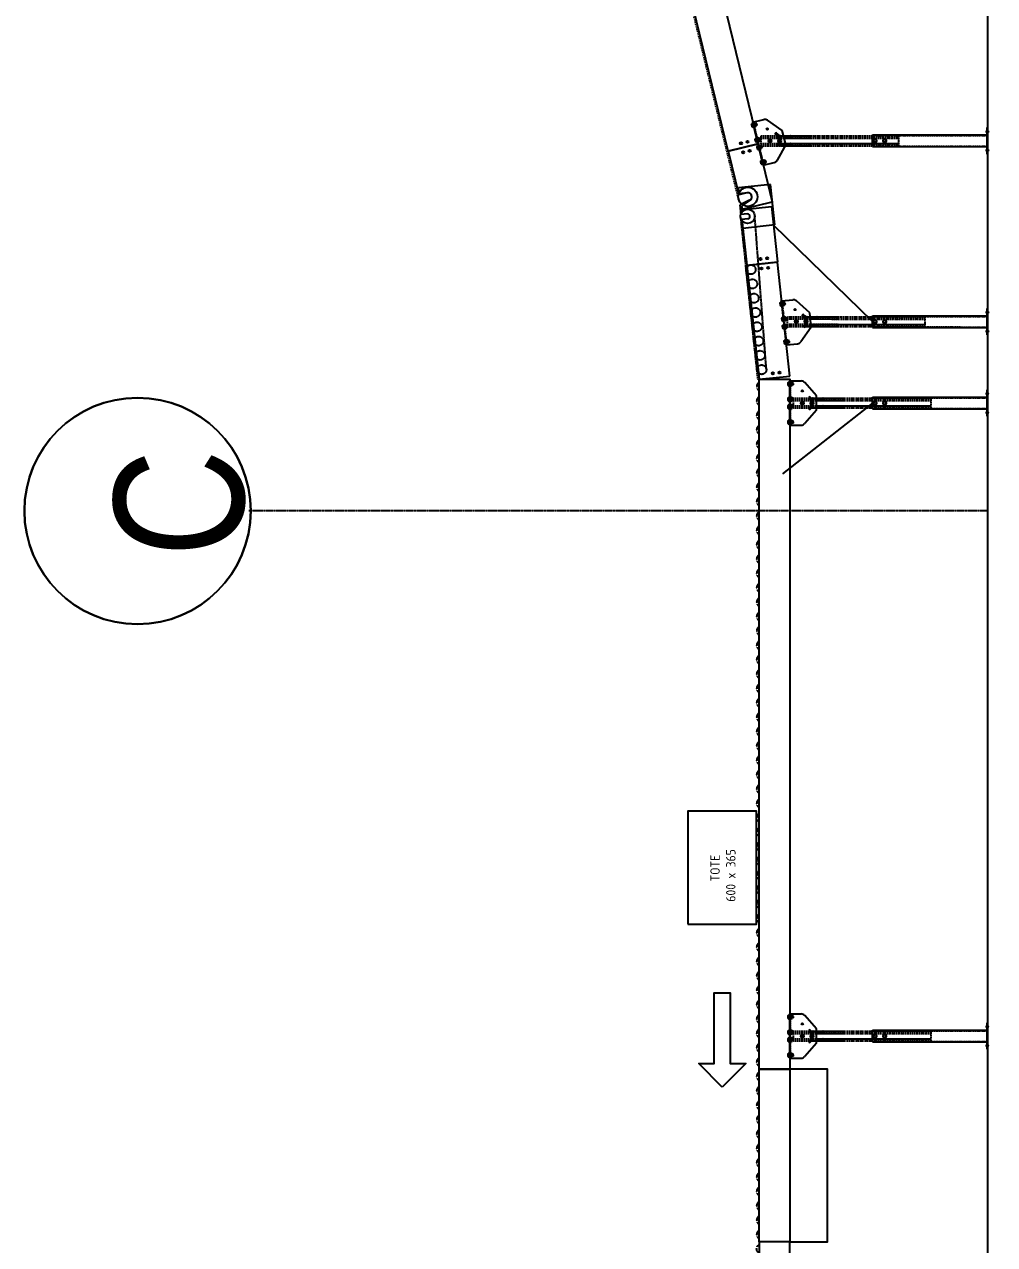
# Model space of a CAD drawing. Header units: millimetres. Extents: x 0 to 461941, y -159644 to 4828.
# Drawn here: x 416823 to 421968, y -51890 to -45421 of the extents above; entities that cross this region are included whole.
import ezdxf

# ---------------------------------------------------------------- set-up
doc = ezdxf.new("R2010")
doc.units = ezdxf.units.MM
for name, pattern in [('Xref Conv Decant Empty Tote$0$_SBA Dash Dot - Loose', [6, 4, -1, 0, -1]), ('Xref Conv Decant Empty Tote$0$AM_ISO02W050', [7.5, 6, -1.5]), ('Xref Conv Decant Empty Tote$0$CENTER', [7, 4, -1, 1, -1]), ('Xref Conv Decant Empty Tote$0$HIDDEN', [9.525, 6.35, -3.175]), ('Xref Conv Decant Empty Tote$0$P02582 Conveyor Elevations$0$HIDDEN', [9.525, 6.35, -3.175])]:
    doc.linetypes.add(name, pattern=pattern)
for name, color, linetype in [('Xref Conv Decant Empty Tote$0$B', 4, 'Continuous'), ('Xref Conv Decant Empty Tote$0$Conv - Empty Tote', 35, 'Continuous'), ('Xref Conv Decant Empty Tote$0$P02582 Conveyor Elevations$0$Conv', 131, 'Continuous'), ('Xref Conv Decant Empty Tote$0$S-GRID', 8, 'Continuous'), ('Xref Conv Decant Empty Tote$0$Tote', 7, 'Continuous')]:
    doc.layers.add(name, color=color, linetype=linetype)
doc.layers.add('Xref Conv Decant Empty Tote$0$Hidden', color=9, linetype='Xref Conv Decant Empty Tote$0$AM_ISO02W050', lineweight=25)
doc.layers.add('Xref Conv Decant Empty Tote$0$S-GRID-IDEN', color=1, linetype='Continuous', lineweight=25)
doc.styles.add('Xref Conv Decant Empty Tote$0$Arial Narrow_1', font='ARIALN.TTF', dxfattribs={"height": 688.297872})
doc.styles.add('Xref Conv Decant Empty Tote$0$STANDARD', font='ISOCP.SHX')

# ---------------------------------------------------------------- blocks, each defined once
blk = doc.blocks.new('*U177')
blk.add_lwpolyline([(0, 0), (914.4, 0), (914.4, -163.5), (0, -163.5)], close=True)
at = {"layer": 'Xref Conv Decant Empty Tote$0$Hidden', "ltscale": 5}
for centre in [(38.1, -12), (114.3, -12), (190.5, -12), (266.7, -12), (342.9, -12), (419.1, -12), (495.3, -12), (571.5, -12), (647.7, -12), (723.9, -12), (800.1, -12), (876.3, -12)]:
    blk.add_arc(centre, 25, 28.6854, 151.3146, dxfattribs=at)
blk = doc.blocks.new('*U178')
blk.add_lwpolyline([(0, 0), (3657.6, 0), (3657.6, -163.5), (0, -163.5)], close=True)
at = {"layer": 'Xref Conv Decant Empty Tote$0$Hidden', "ltscale": 5}
for centre in [(38.1, -12), (114.3, -12), (190.5, -12), (266.7, -12), (342.9, -12), (419.1, -12), (495.3, -12), (571.5, -12), (647.7, -12), (723.9, -12), (800.1, -12), (876.3, -12), (952.5, -12), (1028.7, -12), (1104.9, -12), (1181.1, -12), (1257.3, -12), (1333.5, -12), (1409.7, -12), (1485.9, -12), (1562.1, -12), (1638.3, -12), (1714.5, -12), (1790.7, -12), (1866.9, -12), (1943.1, -12), (2019.3, -12), (2095.5, -12), (2171.7, -12), (2247.9, -12), (2324.1, -12), (2400.3, -12), (2476.5, -12), (2552.7, -12), (2628.9, -12), (2705.1, -12), (2781.3, -12), (2857.5, -12), (2933.7, -12), (3009.9, -12), (3086.1, -12), (3162.3, -12), (3238.5, -12), (3314.7, -12), (3390.9, -12), (3467.1, -12), (3543.3, -12), (3619.5, -12)]:
    blk.add_arc(centre, 25, 28.6854, 151.3146, dxfattribs=at)
blk = doc.blocks.new('*U179')
blk.add_lwpolyline([(0, 0), (1828.8, 0), (1828.8, -163.5), (0, -163.5)], close=True)
at = {"layer": 'Xref Conv Decant Empty Tote$0$Hidden', "ltscale": 5}
for centre in [(38.1, -12), (114.3, -12), (190.5, -12), (266.7, -12), (342.9, -12), (419.1, -12), (495.3, -12), (571.5, -12), (647.7, -12), (723.9, -12), (800.1, -12), (876.3, -12), (952.5, -12), (1028.7, -12), (1104.9, -12), (1181.1, -12), (1257.3, -12), (1333.5, -12), (1409.7, -12), (1485.9, -12), (1562.1, -12), (1638.3, -12), (1714.5, -12), (1790.7, -12)]:
    blk.add_arc(centre, 25, 28.6854, 151.3146, dxfattribs=at)
blk = doc.blocks.new('Xref Conv Decant Empty Tote$0$9405 End Pulley')
blk.add_circle((-62, -52.3), 50.8)
at = {"layer": 'Xref Conv Decant Empty Tote$0$P02582 Conveyor Elevations$0$Conv', "color": 0}
for p, q in [((-225.4, -125.8), (-112.4, -11.5)), ((0, -11.5), (-112.4, -11.5)), ((0, -167.1), (0, -11.5)), ((-225.4, -167.1), (-225.4, -125.8)), ((-225.4, -167.1), (0, -167.1)), ((-187, -140.5), (-202.4, -140.5)), ((-187, -150.5), (-202.4, -150.5)), ((-91.7, -140.5), (-107.1, -140.5)), ((-91.7, -150.5), (-107.1, -150.5))]:
    blk.add_line(p, q, dxfattribs=at)
for centre, radius in [((-97.5, -68.3), 6.5), ((-82.9, -26.9), 5), ((-62, -52.3), 12.7), ((-41.2, -26.9), 5)]:
    blk.add_circle(centre, radius, dxfattribs=at)
for centre, start, end in [((-202.4, -145.5), 90, 270), ((-187, -145.5), 270, 90), ((-107.1, -145.5), 90, 270), ((-91.7, -145.5), 270, 90)]:
    blk.add_arc(centre, 5, start, end, dxfattribs=at)
blk = doc.blocks.new('Xref Conv Decant Empty Tote$0$9405 PF Elevation')
for centre, radius in [((865.6, -32.1), 38.1), ((968.7, -44.6), 50.8)]:
    blk.add_circle(centre, radius)
at = {"layer": 'Xref Conv Decant Empty Tote$0$Hidden', "linetype": 'Xref Conv Decant Empty Tote$0$P02582 Conveyor Elevations$0$HIDDEN'}
blk.add_line((606.4, 7.5), (0, 7.5), dxfattribs=at)
at = {"layer": 'Xref Conv Decant Empty Tote$0$Hidden'}
for p, q in [((865.6, 6), (49.6, 6)), ((48.8, -44), (864.4, -70.2))]:
    blk.add_line(p, q, dxfattribs=at)
for centre in [(49.6, -19), (125.8, -19), (202, -19), (278.2, -19), (354.4, -19), (430.6, -19), (506.8, -19), (583, -19)]:
    blk.add_circle(centre, 25, dxfattribs=at)
at = {"layer": 'Xref Conv Decant Empty Tote$0$P02582 Conveyor Elevations$0$Conv', "color": 0, "linetype": 'Xref Conv Decant Empty Tote$0$P02582 Conveyor Elevations$0$HIDDEN'}
blk.add_line((608, 0), (608, -163.5), dxfattribs=at)
at = {"layer": 'Xref Conv Decant Empty Tote$0$P02582 Conveyor Elevations$0$Conv', "color": 0}
for p, q in [((804.5, -171.3), (804.5, 0.2)), ((804.5, 0.2), (852.9, 0.2)), ((852.9, -32.1), (852.9, 0.2)), ((878.3, 0.2), (930, 0.2)), ((878.3, -32.1), (878.3, 0.2)), ((903.3, 0), (903.3, -163.5)), ((949, -51.8), (930, 0.2)), ((989.7, 0.2), (1020.4, 0.2)), ((989.7, -44.6), (989.7, 0.2)), ((1020.4, -171.3), (1020.4, 0.2)), ((852.9, 0), (608, 0)), ((608, 0), (608, -163.5)), ((852.9, -32.1), (852.9, 0)), ((903.3, 0), (878.3, 0)), ((878.3, -32.1), (878.3, 0)), ((903.3, -163.5), (608, -163.5)), ((804.5, -171.3), (1020.4, -171.3))]:
    blk.add_line(p, q, dxfattribs=at)
blk.add_lwpolyline([(0, -163.5), (606.4, -163.5), (606.4, 0), (0, 0)], close=True, dxfattribs=at)
for centre in [(23.8, -76.2), (23.8, -111.1), (582.6, -76.2), (582.6, -111.1), (633.4, -76.2), (633.4, -111.1)]:
    blk.add_circle(centre, 5.5, dxfattribs=at)
for centre, radius, start in [((865.6, -32.1), 12.7, 180), ((865.6, -32.1), 12.7, 179.99974), ((968.7, -44.6), 21, 200)]:
    blk.add_arc(centre, radius, start, 0, dxfattribs=at)
blk = doc.blocks.new('Xref Conv Decant Empty Tote$0$PF Splice')
at = {"layer": 'Xref Conv Decant Empty Tote$0$P02582 Conveyor Elevations$0$Conv', "color": 0}
for p, q in [((-38.7, 44.2), (-57.3, 44.2)), ((-57.3, 44.2), (-57.3, -119.3)), ((-19.9, -7.4), (-38.7, 44.2)), ((260.2, 44.2), (20.8, 44.2)), ((20.8, -0.3), (20.8, 44.2)), ((260.2, 44.2), (260.2, -119.3)), ((260.2, -119.3), (-57.3, -119.3))]:
    blk.add_line(p, q, dxfattribs=at)
for centre in [(234.8, -32), (234.8, -66.9)]:
    blk.add_circle(centre, 5.5, dxfattribs=at)
blk.add_arc((-0.2, -0.3), 21, 200, 360, dxfattribs=at)
blk = doc.blocks.new('Xref Conv Decant Empty Tote$0$9405 Nose Over')
at = {"color": 0}
for p, q in [((3.3, -3.9), (-60.2, -67.4)), ((28.7, -3.9), (3.3, -3.9)), ((25.5, -12.7), (6.5, -12.7)), ((25.5, -25.7), (6.5, -25.7)), ((28.7, -3.9), (92.2, -67.4)), ((-60.2, -67.4), (-60.2, -156.3)), ((-26, -116), (-37.6, -110.1)), ((-29.3, -80.2), (-36.2, -74.4)), ((-21, -106.2), (-32.6, -100.3)), ((-29.2, -66), (-22.3, -71.8)), ((25.5, -127), (6.5, -127)), ((53, -106.2), (64.6, -100.3)), ((61.2, -66), (54.3, -71.8)), ((58, -116), (69.6, -110.1)), ((61.3, -80.2), (68.2, -74.4)), ((92.2, -156.3), (92.2, -67.4)), ((-60.2, -156.3), (92.2, -156.3)), ((25.5, -140), (6.5, -140))]:
    blk.add_line(p, q, dxfattribs=at)
for centre, radius in [((16, -19.2), 27.8), ((16, -133.5), 25)]:
    blk.add_circle(centre, radius)
for centre, radius, start, end in [((6.5, -19.2), 6.5, 90, 270), ((25.5, -19.2), 6.5, 270, 90), ((-35.1, -105.2), 5.5, 63, 243), ((-32.7, -70.2), 5.5, 50, 230), ((-25.8, -76), 5.5, 230, 50), ((-23.5, -111.1), 5.5, 243, 63), ((6.5, -133.5), 6.5, 90, 270), ((25.5, -133.5), 6.5, 270, 90), ((55.5, -111.1), 5.5, 117, 297), ((57.8, -76), 5.5, 130, 310), ((64.7, -70.2), 5.5, 310, 130), ((67.1, -105.2), 5.5, 297, 117)]:
    blk.add_arc(centre, radius, start, end, dxfattribs=at)
blk = doc.blocks.new('*U182')
at = {"layer": 'Xref Conv Decant Empty Tote$0$Hidden', "linetype": 'Xref Conv Decant Empty Tote$0$P02582 Conveyor Elevations$0$HIDDEN'}
blk.add_line((6731.7, 1387.4), (5822.3, 1291.9), dxfattribs=at)
at = {"layer": 'Xref Conv Decant Empty Tote$0$Hidden', "color": 0, "linetype": 'Xref Conv Decant Empty Tote$0$P02582 Conveyor Elevations$0$HIDDEN'}
blk.add_line((5772.3, 1283.2), (955.7, 110), dxfattribs=at)
at = {"layer": 'Xref Conv Decant Empty Tote$0$P02582 Conveyor Elevations$0$Conv', "color": 0}
for points in [[(6749.6, 1217.4), (5840.2, 1121.8), (5823.1, 1284.4), (6732.5, 1380)], [(5812.7, 1117), (1248.9, 5.4), (1210.2, 164.3), (5774, 1275.9)]]:
    blk.add_lwpolyline(points, close=True, dxfattribs=at)
for centre in [(6716.8, 1301.7), (6716.8, 1301.7), (6720.5, 1267), (6720.5, 1267), (5768.9, 1196.2), (5777.2, 1162.3), (5854.8, 1211.1), (5858.4, 1176.4), (1251.4, 95.9), (1259.6, 61.9)]:
    blk.add_circle(centre, 5.5, dxfattribs=at)
for name, p, rotation in [('Xref Conv Decant Empty Tote$0$9405 End Pulley', (6732.5, 1380), 5.99990538469749), ('Xref Conv Decant Empty Tote$0$9405 Nose Over', (5774, 1275.9), 13.68922292168904), ('Xref Conv Decant Empty Tote$0$PF Splice', (967.9, 59.7), 13.68922292168904), ('Xref Conv Decant Empty Tote$0$9405 PF Elevation', (0, 0), 6.168612037921079)]:
    blk.add_blockref(name, p, dxfattribs=dict(rotation=rotation))
blk = doc.blocks.new('Xref Conv Decant Empty Tote$0$Grid - Grid Head-235101-SECTION WAREHOUSE B')
at = {"layer": 'Xref Conv Decant Empty Tote$0$S-GRID-IDEN'}
blk.add_circle((-140012.5, 62122.7), 600, dxfattribs=at)
for start, end in [(0, 180), (180, 0)]:
    blk.add_arc((-140012.5, 62122.7), 600, start, end, dxfattribs=at)
blk = doc.blocks.new('*U188')
at = {"linetype": 'Continuous'}
for p, q in [((0, 0), (0, -59.2)), ((0, 0), (235, 0)), ((235, 0), (235, -59.2)), ((79.4, -141.4), (8.5, -78.2)), ((155.6, -141.4), (226.5, -78.2)), ((79.4, -141.4), (155.6, -141.4)), ((91.5, -136.4), (91.5, -287)), ((103.5, -136.4), (103.5, -747)), ((131.5, -136.4), (131.5, -287)), ((143.5, -136.4), (143.5, -287)), ((86.5, -438.5), (148.5, -438.5)), ((86.5, -438.5), (86.5, -1043.5)), ((148.5, -438.5), (148.5, -1043.5)), ((187.5, -1043.5), (47.5, -1043.5)), ((47.5, -1043.5), (47.5, -1048.5)), ((187.5, -1048.5), (47.5, -1048.5)), ((187.5, -1043.5), (187.5, -1048.5))]:
    blk.add_line(p, q, dxfattribs=at)
for p, q in [((6.9, 7.5), (6.9, 2)), ((6.9, 2), (25.4, 2)), ((9.2, 9), (11.5, 9)), ((11.5, 9), (11.5, 2)), ((11.5, 9), (20.8, 9)), ((20.8, 9), (20.8, 2)), ((20.8, 9), (23.1, 9)), ((25.4, 7.5), (25.4, 2)), ((88, 7.5), (88, 2)), ((88, 2), (106.5, 2)), ((90.3, 9), (92.6, 9)), ((92.6, 9), (92.6, 2)), ((92.6, 9), (101.8, 9)), ((101.8, 9), (101.8, 2)), ((101.8, 9), (104.2, 9)), ((106.5, 7.5), (106.5, 2)), ((128.5, 7.5), (128.5, 2)), ((128.5, 2), (147, 2)), ((130.8, 9), (133.2, 9)), ((133.2, 9), (133.2, 2)), ((133.2, 9), (142.4, 9)), ((142.4, 9), (142.4, 2)), ((142.4, 9), (144.7, 9)), ((147, 7.5), (147, 2)), ((209.6, 7.5), (209.6, 2)), ((209.6, 2), (228.1, 2)), ((211.9, 9), (214.2, 9)), ((214.2, 9), (214.2, 2)), ((214.2, 9), (223.5, 9)), ((223.5, 9), (223.5, 2)), ((223.5, 9), (225.8, 9)), ((228.1, 7.5), (228.1, 2)), ((117.5, -109.3), (111.1, -113)), ((111.1, -113), (111.1, -120.4)), ((111.1, -120.4), (117.5, -124.1)), ((123.9, -113), (117.5, -109.3)), ((117.5, -124.1), (123.9, -120.4)), ((123.9, -120.4), (123.9, -113))]:
    blk.add_line(p, q)
at = {"linetype": 'Xref Conv Decant Empty Tote$0$CENTER'}
for p, q in [((67.5, -1036.7), (67.5, -1058.3)), ((167.5, -1036.7), (167.5, -1058.3))]:
    blk.add_line(p, q, dxfattribs=at)
for points in [[(111.1, -69.4), (117.5, -73.1), (123.9, -69.4), (123.9, -62), (117.5, -58.3), (111.1, -62)], [(109.5, -456.1), (117.5, -460.7), (125.5, -456.1), (125.5, -446.9), (117.5, -442.3), (109.5, -446.9)], [(109.5, -507.1), (117.5, -511.7), (125.5, -507.1), (125.5, -497.9), (117.5, -493.3), (109.5, -497.9)]]:
    blk.add_lwpolyline(points, close=True)
for centre, radius in [((117.5, -65.7), 8.4), ((117.5, -65.7), 6.4), ((117.5, -116.7), 8.4), ((117.5, -116.7), 6.4), ((117.5, -451.5), 8), ((117.5, -502.5), 8)]:
    blk.add_circle(centre, radius)
at = {"linetype": 'Continuous'}
blk.add_circle((181.8, -65.7), 3.6, dxfattribs=at)
for centre, radius, start, end in [((9.2, 6.5), 2.53, 23.99102, 156.00898), ((16.1, 1.1), 7.86, 54.0166, 125.9834), ((23.1, 6.5), 2.53, 23.99102, 156.00898), ((90.3, 6.5), 2.53, 23.99102, 156.00898), ((97.2, 1.1), 7.86, 54.0166, 125.9834), ((104.2, 6.5), 2.53, 23.99102, 156.00898), ((130.8, 6.5), 2.53, 23.99102, 156.00898), ((137.8, 1.1), 7.86, 54.0166, 125.9834), ((144.7, 6.5), 2.53, 23.99102, 156.00898), ((211.9, 6.5), 2.53, 23.99102, 156.00898), ((218.8, 1.1), 7.86, 54.0166, 125.9834), ((225.8, 6.5), 2.53, 23.99102, 156.00898)]:
    blk.add_arc(centre, radius, start, end)
for centre, radius, start, end in [((25.4, -59.2), 25.4, 180, 228.26911), ((209.6, -59.2), 25.4, 311.73089, 0), ((88.7, -104.7), 4.4, 45, 225), ((116.3, -77.6), 43.1, 224.54732, 271.61444), ((117.5, -75.9), 36.4, 225, 270), ((117.5, -75.9), 36.4, 270, 315), ((118.7, -77.6), 43.1, 268.38556, 315.45268), ((146.3, -104.7), 4.4, 315, 135)]:
    blk.add_arc(centre, radius, start, end, dxfattribs=at)
at = {"layer": 'Xref Conv Decant Empty Tote$0$Hidden', "linetype": 'Xref Conv Decant Empty Tote$0$HIDDEN'}
for p, q in [((11.1, -17), (11.1, 2)), ((12.1, -18), (12.1, 2)), ((20.1, -18), (20.1, 2)), ((21.1, -17), (21.1, 2)), ((92.2, -17), (92.2, 2)), ((93.2, -18), (93.2, 2)), ((101.2, -18), (101.2, 2)), ((102.2, -17), (102.2, 2)), ((132.8, -17), (132.8, 2)), ((133.8, -18), (133.8, 2)), ((141.8, -18), (141.8, 2)), ((142.8, -17), (142.8, 2)), ((213.8, -17), (213.8, 2)), ((214.8, -18), (214.8, 2)), ((222.8, -18), (222.8, 2)), ((223.8, -17), (223.8, 2)), ((0, -3), (235, -3)), ((12.1, -18), (11.1, -17)), ((11.1, -17), (21.1, -17)), ((12.1, -18), (20.1, -18)), ((20.1, -18), (21.1, -17)), ((91.5, -18), (91.5, -158.8)), ((91.5, -18), (143.5, -18)), ((92.2, -17), (102.2, -17)), ((93.2, -18), (92.2, -17)), ((93.2, -18), (101.2, -18)), ((93.5, -18), (93.5, -747)), ((101.2, -18), (102.2, -17)), ((101.5, -18), (101.5, -747)), ((103.5, -18), (103.5, -158.8)), ((131.5, -18), (131.5, -158.8)), ((132.8, -17), (142.8, -17)), ((133.8, -18), (132.8, -17)), ((133.5, -18), (133.5, -747)), ((133.8, -18), (141.8, -18)), ((141.5, -18), (141.5, -747)), ((141.8, -18), (142.8, -17)), ((143.5, -18), (143.5, -158.8)), ((213.8, -17), (223.8, -17)), ((214.8, -18), (213.8, -17)), ((214.8, -18), (222.8, -18)), ((222.8, -18), (223.8, -17)), ((91.5, -128), (91.5, -173)), ((93.5, -128), (93.5, -173)), ((96.5, -118), (138.5, -118)), ((96.5, -120), (138.5, -120)), ((141.5, -128), (141.5, -173)), ((143.5, -128), (143.5, -173)), ((91.5, -142), (91.5, -747)), ((96.5, -176), (98.5, -176)), ((98.5, -178), (96.5, -178)), ((101.5, -170), (101.5, -173)), ((101.5, -170), (103.5, -170)), ((103.5, -142), (103.5, -287)), ((103.5, -170), (103.5, -173)), ((131.5, -142), (131.5, -747)), ((131.5, -170), (131.5, -173)), ((131.5, -170), (133.5, -170)), ((133.5, -170), (131.5, -170)), ((133.5, -170), (133.5, -173)), ((133.5, -170), (133.5, -173)), ((138.5, -176), (136.5, -176)), ((136.5, -178), (138.5, -178)), ((143.5, -142), (143.5, -747)), ((89.5, -438.5), (89.5, -1043.5)), ((145.5, -438.5), (145.5, -1043.5)), ((143.5, -747), (91.5, -747))]:
    blk.add_line(p, q, dxfattribs=at)
at = {"layer": 'Xref Conv Decant Empty Tote$0$Hidden', "linetype": 'Xref Conv Decant Empty Tote$0$CENTER'}
for p, q in [((16.1, 10.6), (16.1, -9.3)), ((97.2, -8.6), (97.2, 11.3)), ((97.2, 10.6), (97.2, -9.3)), ((137.8, -8.6), (137.8, 11.3)), ((218.8, -8.6), (218.8, 11.3))]:
    blk.add_line(p, q, dxfattribs=at)
at = {"layer": 'Xref Conv Decant Empty Tote$0$Hidden'}
for p, q in [((16.1, 8.6), (16.1, -11.3)), ((97.2, 8.6), (97.2, -11.3)), ((137.8, 8.6), (137.8, -11.3)), ((218.8, 8.6), (218.8, -11.3))]:
    blk.add_line(p, q, dxfattribs=at)
for points in [[(6.9, -5), (4.9, -3)], [(27.4, -3), (4.9, -3)], [(25.4, -5), (6.9, -5)], [(6.9, -10.5), (6.9, -5)], [(23.1, -12), (20.8, -12), (11.5, -12), (9.2, -12)], [(11.5, -12), (11.5, -5)], [(20.8, -12), (20.8, -5)], [(27.4, -3), (25.4, -5)], [(25.4, -10.5), (25.4, -5)], [(88, -5), (86, -3)], [(108.5, -3), (86, -3)], [(106.5, -5), (88, -5)], [(88, -10.5), (88, -5)], [(104.2, -12), (101.8, -12), (92.6, -12), (90.3, -12)], [(92.6, -12), (92.6, -5)], [(101.8, -12), (101.8, -5)], [(108.5, -3), (106.5, -5)], [(106.5, -10.5), (106.5, -5)], [(128.5, -5), (126.5, -3)], [(149, -3), (126.5, -3)], [(147, -5), (128.5, -5)], [(128.5, -10.5), (128.5, -5)], [(144.7, -12), (142.4, -12), (133.2, -12), (130.8, -12)], [(133.2, -12), (133.2, -5)], [(142.4, -12), (142.4, -5)], [(149, -3), (147, -5)], [(147, -10.5), (147, -5)], [(209.6, -5), (207.6, -3)], [(230.1, -3), (207.6, -3)], [(228.1, -5), (209.6, -5)], [(209.6, -10.5), (209.6, -5)], [(225.8, -12), (223.5, -12), (214.2, -12), (211.9, -12)], [(214.2, -12), (214.2, -5)], [(223.5, -12), (223.5, -5)], [(230.1, -3), (228.1, -5)], [(228.1, -10.5), (228.1, -5)]]:
    blk.add_lwpolyline(points, dxfattribs=at)
for centre, radius, start, end in [((9.2, -9.5), 2.53, 203.99102, 336.00898), ((16.1, -4.1), 7.86, 234.0166, 305.9834), ((23.1, -9.5), 2.53, 203.99102, 336.00898), ((90.3, -9.5), 2.53, 203.99102, 336.00898), ((97.2, -4.1), 7.86, 234.0166, 305.9834), ((104.2, -9.5), 2.53, 203.99102, 336.00898), ((130.8, -9.5), 2.53, 203.99102, 336.00898), ((137.8, -4.1), 7.86, 234.0166, 305.9834), ((144.7, -9.5), 2.53, 203.99102, 336.00898), ((211.9, -9.5), 2.53, 203.99102, 336.00898), ((218.8, -4.1), 7.86, 234.0166, 305.9834), ((225.8, -9.5), 2.53, 203.99102, 336.00898)]:
    blk.add_arc(centre, radius, start, end, dxfattribs=at)
at = {"layer": 'Xref Conv Decant Empty Tote$0$Hidden', "linetype": 'Xref Conv Decant Empty Tote$0$HIDDEN'}
for centre, radius, start, end in [((96.5, -123), 5, 90, 180), ((96.5, -123), 3, 90, 180), ((138.5, -123), 5, 0, 90), ((138.5, -123), 3, 0, 90), ((96.5, -173), 5, 180, 270), ((96.5, -173), 5, 180, 270), ((96.5, -173), 3, 180, 270), ((98.5, -173), 3, 270, 0), ((98.5, -173), 5, 270, 0), ((136.5, -173), 5, 180, 270), ((136.5, -173), 3, 180, 270), ((138.5, -173), 5, 270, 0), ((138.5, -173), 3, 270, 0)]:
    blk.add_arc(centre, radius, start, end, dxfattribs=at)
blk = doc.blocks.new('*U145')
at = {"color": 0, "linetype": 'Continuous'}
blk.add_lwpolyline([(0, 0), (125, 125), (125, 42.5), (500, 42.5), (500, -42.5), (125, -42.5), (125, -125)], close=True, dxfattribs=at)
blk = doc.blocks.new('*U205')
at = {"linetype": 'Continuous'}
for p, q in [((0, 0), (0, -59.2)), ((0, 0), (235, 0)), ((235, 0), (235, -59.2)), ((79.4, -141.4), (8.5, -78.2)), ((75.5, -128.2), (39.8, -274.6)), ((155.6, -141.4), (226.5, -78.2)), ((87.2, -131.1), (-57.5, -724.3)), ((114.4, -137.7), (78.7, -284)), ((79.4, -141.4), (155.6, -141.4)), ((126, -140.5), (90.3, -286.9)), ((-41.4, -586.5), (-184.7, -1174.3)), ((18.9, -601.2), (-124.4, -1189)), ((-41.4, -586.5), (18.9, -601.2)), ((-222.5, -1165.1), (-223.7, -1169.9)), ((-87.7, -1203.1), (-223.7, -1169.9)), ((-86.5, -1198.2), (-222.5, -1165.1)), ((-86.5, -1198.2), (-87.7, -1203.1))]:
    blk.add_line(p, q, dxfattribs=at)
for p, q in [((6.9, 7.5), (6.9, 2)), ((6.9, 2), (25.4, 2)), ((9.2, 9), (11.5, 9)), ((11.5, 9), (11.5, 2)), ((11.5, 9), (20.8, 9)), ((20.8, 9), (20.8, 2)), ((20.8, 9), (23.1, 9)), ((25.4, 7.5), (25.4, 2)), ((88, 7.5), (88, 2)), ((88, 2), (106.5, 2)), ((90.3, 9), (92.6, 9)), ((92.6, 9), (92.6, 2)), ((92.6, 9), (101.8, 9)), ((101.8, 9), (101.8, 2)), ((101.8, 9), (104.2, 9)), ((106.5, 7.5), (106.5, 2)), ((128.5, 7.5), (128.5, 2)), ((128.5, 2), (147, 2)), ((130.8, 9), (133.2, 9)), ((133.2, 9), (133.2, 2)), ((133.2, 9), (142.4, 9)), ((142.4, 9), (142.4, 2)), ((142.4, 9), (144.7, 9)), ((147, 7.5), (147, 2)), ((209.6, 7.5), (209.6, 2)), ((209.6, 2), (228.1, 2)), ((211.9, 9), (214.2, 9)), ((214.2, 9), (214.2, 2)), ((214.2, 9), (223.5, 9)), ((223.5, 9), (223.5, 2)), ((223.5, 9), (225.8, 9)), ((228.1, 7.5), (228.1, 2)), ((100.1, -110.1), (98.3, -117.3)), ((98.3, -117.3), (103.7, -122.4)), ((107.2, -108.1), (100.1, -110.1)), ((103.7, -122.4), (110.8, -120.4)), ((112.5, -113.2), (107.2, -108.1)), ((110.8, -120.4), (112.5, -113.2))]:
    blk.add_line(p, q)
at = {"linetype": 'Xref Conv Decant Empty Tote$0$CENTER'}
for p, q in [((-201.5, -1163.1), (-206.6, -1184.1)), ((-104.3, -1186.8), (-109.5, -1207.8))]:
    blk.add_line(p, q, dxfattribs=at)
for points in [[(111.1, -69.4), (117.5, -73.1), (123.9, -69.4), (123.9, -62), (117.5, -58.3), (111.1, -62)], [(-23.2, -609.1), (-16.5, -615.4), (-7.6, -612.9), (-5.5, -603.9), (-12.1, -597.5), (-21, -600.1)], [(-35.3, -658.6), (-28.6, -665), (-19.7, -662.4), (-17.5, -653.4), (-24.2, -647), (-33.1, -649.6)]]:
    blk.add_lwpolyline(points, close=True)
for centre, radius in [((117.5, -65.7), 8.4), ((117.5, -65.7), 6.4), ((105.4, -115.2), 8.4), ((105.4, -115.2), 6.4), ((-14.3, -606.5), 8), ((-26.4, -656), 8)]:
    blk.add_circle(centre, radius)
at = {"linetype": 'Continuous'}
blk.add_circle((181.8, -65.7), 3.6, dxfattribs=at)
for centre, radius, start, end in [((9.2, 6.5), 2.53, 23.99102, 156.00898), ((16.1, 1.1), 7.86, 54.0166, 125.9834), ((23.1, 6.5), 2.53, 23.99102, 156.00898), ((90.3, 6.5), 2.53, 23.99102, 156.00898), ((97.2, 1.1), 7.86, 54.0166, 125.9834), ((104.2, 6.5), 2.53, 23.99102, 156.00898), ((130.8, 6.5), 2.53, 23.99102, 156.00898), ((137.8, 1.1), 7.86, 54.0166, 125.9834), ((144.7, 6.5), 2.53, 23.99102, 156.00898), ((211.9, 6.5), 2.53, 23.99102, 156.00898), ((218.8, 1.1), 7.86, 54.0166, 125.9834), ((225.8, 6.5), 2.53, 23.99102, 156.00898)]:
    blk.add_arc(centre, radius, start, end)
for centre, radius, start, end in [((25.4, -59.2), 25.4, 180, 228.26911), ((209.6, -59.2), 25.4, 311.73089, 0), ((88.7, -104.7), 4.4, 45, 225), ((116.3, -77.6), 43.1, 224.54732, 271.61444), ((117.5, -75.9), 36.4, 225, 270), ((117.5, -75.9), 36.4, 270, 315), ((118.7, -77.6), 43.1, 268.38556, 315.45268), ((146.3, -104.7), 4.4, 315, 135)]:
    blk.add_arc(centre, radius, start, end, dxfattribs=at)
at = {"layer": 'Xref Conv Decant Empty Tote$0$Hidden', "linetype": 'Xref Conv Decant Empty Tote$0$HIDDEN'}
for p, q in [((11.1, -17), (11.1, 2)), ((12.1, -18), (12.1, 2)), ((20.1, -18), (20.1, 2)), ((21.1, -17), (21.1, 2)), ((92.2, -17), (92.2, 2)), ((93.2, -18), (93.2, 2)), ((101.2, -18), (101.2, 2)), ((102.2, -17), (102.2, 2)), ((132.8, -17), (132.8, 2)), ((133.8, -18), (133.8, 2)), ((141.8, -18), (141.8, 2)), ((142.8, -17), (142.8, 2)), ((213.8, -17), (213.8, 2)), ((214.8, -18), (214.8, 2)), ((222.8, -18), (222.8, 2)), ((223.8, -17), (223.8, 2)), ((105.5, -13.7), (-67.2, -721.9)), ((113.3, -15.6), (-59.4, -723.8)), ((144.3, -23.2), (-28.3, -731.4)), ((152.1, -25), (-20.5, -733.3)), ((0, -3), (235, -3)), ((12.1, -18), (11.1, -17)), ((11.1, -17), (21.1, -17)), ((12.1, -18), (20.1, -18)), ((20.1, -18), (21.1, -17)), ((103.5, -13.2), (70.2, -150)), ((115.2, -16), (81.9, -152.8)), ((92.2, -17), (102.2, -17)), ((93.2, -18), (92.2, -17)), ((93.2, -18), (101.2, -18)), ((101.2, -18), (102.2, -17)), ((103.5, -13.2), (154.1, -25.5)), ((142.4, -22.7), (109.1, -159.4)), ((154.1, -25.5), (120.7, -162.3)), ((132.8, -17), (142.8, -17)), ((133.8, -18), (132.8, -17)), ((133.8, -18), (141.8, -18)), ((141.8, -18), (142.8, -17)), ((213.8, -17), (223.8, -17)), ((214.8, -18), (213.8, -17)), ((214.8, -18), (222.8, -18)), ((222.8, -18), (223.8, -17)), ((77.5, -120.1), (66.8, -163.8)), ((79.4, -120.5), (68.8, -164.3)), ((84.2, -113.5), (125, -123.4)), ((84.7, -111.5), (125.5, -121.5)), ((74.2, -133.7), (-69.1, -721.5)), ((113, -143.2), (-30.3, -730.9)), ((124.7, -146), (-18.6, -733.8)), ((85.8, -136.5), (51.5, -277.4)), ((72.4, -170.3), (70.5, -169.8)), ((71, -167.9), (72.9, -168.4)), ((77.3, -163.2), (76.5, -166.2)), ((77.3, -163.2), (79.2, -163.7)), ((79.2, -163.7), (78.5, -166.6)), ((106.4, -170.4), (105.7, -173.3)), ((106.4, -170.4), (108.3, -170.8)), ((108.3, -170.8), (106.4, -170.4)), ((108.3, -170.8), (107.6, -173.7)), ((108.3, -170.8), (107.6, -173.7)), ((109.4, -179.3), (111.3, -179.8)), ((111.8, -177.8), (109.8, -177.4)), ((126.1, -131.9), (115.4, -175.6)), ((128, -132.4), (117.3, -176.1)), ((-38.5, -587.2), (-181.7, -1175)), ((16, -600.5), (-127.3, -1188.3)), ((-18.6, -733.8), (-69.1, -721.5))]:
    blk.add_line(p, q, dxfattribs=at)
at = {"layer": 'Xref Conv Decant Empty Tote$0$Hidden', "linetype": 'Xref Conv Decant Empty Tote$0$CENTER'}
for p, q in [((16.1, 10.6), (16.1, -9.3)), ((97.2, -8.6), (97.2, 11.3)), ((97.2, 10.6), (97.2, -9.3)), ((137.8, -8.6), (137.8, 11.3)), ((218.8, -8.6), (218.8, 11.3))]:
    blk.add_line(p, q, dxfattribs=at)
at = {"layer": 'Xref Conv Decant Empty Tote$0$Hidden'}
for p, q in [((16.1, 8.6), (16.1, -11.3)), ((97.2, 8.6), (97.2, -11.3)), ((137.8, 8.6), (137.8, -11.3)), ((218.8, 8.6), (218.8, -11.3))]:
    blk.add_line(p, q, dxfattribs=at)
for points in [[(6.9, -5), (4.9, -3)], [(27.4, -3), (4.9, -3)], [(25.4, -5), (6.9, -5)], [(6.9, -10.5), (6.9, -5)], [(23.1, -12), (20.8, -12), (11.5, -12), (9.2, -12)], [(11.5, -12), (11.5, -5)], [(20.8, -12), (20.8, -5)], [(27.4, -3), (25.4, -5)], [(25.4, -10.5), (25.4, -5)], [(88, -5), (86, -3)], [(108.5, -3), (86, -3)], [(106.5, -5), (88, -5)], [(88, -10.5), (88, -5)], [(104.2, -12), (101.8, -12), (92.6, -12), (90.3, -12)], [(92.6, -12), (92.6, -5)], [(101.8, -12), (101.8, -5)], [(108.5, -3), (106.5, -5)], [(106.5, -10.5), (106.5, -5)], [(128.5, -5), (126.5, -3)], [(149, -3), (126.5, -3)], [(147, -5), (128.5, -5)], [(128.5, -10.5), (128.5, -5)], [(144.7, -12), (142.4, -12), (133.2, -12), (130.8, -12)], [(133.2, -12), (133.2, -5)], [(142.4, -12), (142.4, -5)], [(149, -3), (147, -5)], [(147, -10.5), (147, -5)], [(209.6, -5), (207.6, -3)], [(230.1, -3), (207.6, -3)], [(228.1, -5), (209.6, -5)], [(209.6, -10.5), (209.6, -5)], [(225.8, -12), (223.5, -12), (214.2, -12), (211.9, -12)], [(214.2, -12), (214.2, -5)], [(223.5, -12), (223.5, -5)], [(230.1, -3), (228.1, -5)], [(228.1, -10.5), (228.1, -5)]]:
    blk.add_lwpolyline(points, dxfattribs=at)
for centre, radius, start, end in [((9.2, -9.5), 2.53, 203.99102, 336.00898), ((16.1, -4.1), 7.86, 234.0166, 305.9834), ((23.1, -9.5), 2.53, 203.99102, 336.00898), ((90.3, -9.5), 2.53, 203.99102, 336.00898), ((97.2, -4.1), 7.86, 234.0166, 305.9834), ((104.2, -9.5), 2.53, 203.99102, 336.00898), ((130.8, -9.5), 2.53, 203.99102, 336.00898), ((137.8, -4.1), 7.86, 234.0166, 305.9834), ((144.7, -9.5), 2.53, 203.99102, 336.00898), ((211.9, -9.5), 2.53, 203.99102, 336.00898), ((218.8, -4.1), 7.86, 234.0166, 305.9834), ((225.8, -9.5), 2.53, 203.99102, 336.00898)]:
    blk.add_arc(centre, radius, start, end, dxfattribs=at)
at = {"layer": 'Xref Conv Decant Empty Tote$0$Hidden', "linetype": 'Xref Conv Decant Empty Tote$0$HIDDEN'}
for centre, radius, start, end in [((83.5, -116.4), 5, 76.3, 166.3), ((83.5, -116.4), 3, 76.3, 166.3), ((124.3, -126.3), 3, 346.3, 76.3), ((124.3, -126.3), 5, 346.3, 76.3), ((71.7, -165), 5, 166.3, 256.3), ((71.7, -165), 5, 166.3, 256.3), ((71.7, -165), 3, 166.3, 256.3), ((73.6, -165.5), 5, 256.3, 346.3), ((73.6, -165.5), 3, 256.3, 346.3), ((110.5, -174.5), 5, 166.3, 256.3), ((110.5, -174.5), 3, 166.3, 256.3), ((112.5, -174.9), 5, 256.3, 346.3), ((112.5, -174.9), 3, 256.3, 346.3)]:
    blk.add_arc(centre, radius, start, end, dxfattribs=at)
blk = doc.blocks.new('*U206')
at = {"linetype": 'Continuous'}
for p, q in [((0, 0), (0, -59.2)), ((0, 0), (235, 0)), ((235, 0), (235, -59.2)), ((79.4, -141.4), (8.5, -78.2)), ((155.6, -141.4), (226.5, -78.2)), ((95.9, -134.5), (30, -741.5)), ((84, -133.2), (67.8, -282.9)), ((79.4, -141.4), (155.6, -141.4)), ((123.8, -137.5), (107.5, -287.2)), ((135.7, -138.8), (119.4, -288.5)), ((43, -464.5), (-22.3, -1066)), ((104.6, -471.2), (39.3, -1072.7)), ((43, -464.5), (104.6, -471.2)), ((-61.1, -1061.8), (-61.7, -1066.8)), ((77.5, -1081.9), (-61.7, -1066.8)), ((78.1, -1076.9), (-61.1, -1061.8)), ((78.1, -1076.9), (77.5, -1081.9))]:
    blk.add_line(p, q, dxfattribs=at)
for p, q in [((6.9, 7.5), (6.9, 2)), ((6.9, 2), (25.4, 2)), ((9.2, 9), (11.5, 9)), ((11.5, 9), (11.5, 2)), ((11.5, 9), (20.8, 9)), ((20.8, 9), (20.8, 2)), ((20.8, 9), (23.1, 9)), ((25.4, 7.5), (25.4, 2)), ((88, 7.5), (88, 2)), ((88, 2), (106.5, 2)), ((90.3, 9), (92.6, 9)), ((92.6, 9), (92.6, 2)), ((92.6, 9), (101.8, 9)), ((101.8, 9), (101.8, 2)), ((101.8, 9), (104.2, 9)), ((106.5, 7.5), (106.5, 2)), ((128.5, 7.5), (128.5, 2)), ((128.5, 2), (147, 2)), ((130.8, 9), (133.2, 9)), ((133.2, 9), (133.2, 2)), ((133.2, 9), (142.4, 9)), ((142.4, 9), (142.4, 2)), ((142.4, 9), (144.7, 9)), ((147, 7.5), (147, 2)), ((209.6, 7.5), (209.6, 2)), ((209.6, 2), (228.1, 2)), ((211.9, 9), (214.2, 9)), ((214.2, 9), (214.2, 2)), ((214.2, 9), (223.5, 9)), ((223.5, 9), (223.5, 2)), ((223.5, 9), (225.8, 9)), ((228.1, 7.5), (228.1, 2)), ((106, -112), (105.2, -119.4)), ((105.2, -119.4), (111.2, -123.7)), ((112.8, -109.1), (106, -112)), ((111.2, -123.7), (118, -120.8)), ((118.8, -113.4), (112.8, -109.1)), ((118, -120.8), (118.8, -113.4))]:
    blk.add_line(p, q)
at = {"linetype": 'Xref Conv Decant Empty Tote$0$CENTER'}
for p, q in [((-40.5, -1057.1), (-42.8, -1078.6)), ((58.9, -1067.9), (56.6, -1089.4))]:
    blk.add_line(p, q, dxfattribs=at)
for points in [[(111.1, -69.4), (117.5, -73.1), (123.9, -69.4), (123.9, -62), (117.5, -58.3), (111.1, -62)], [(64, -484.5), (71.4, -490), (79.9, -486.3), (80.9, -477.1), (73.4, -471.6), (65, -475.3)], [(58.4, -535.2), (65.9, -540.7), (74.4, -537), (75.3, -527.8), (67.9, -522.3), (59.4, -526)]]:
    blk.add_lwpolyline(points, close=True)
for centre, radius in [((117.5, -65.7), 8.4), ((117.5, -65.7), 6.4), ((112, -116.4), 8.4), ((112, -116.4), 6.4), ((72.4, -480.8), 8), ((66.9, -531.5), 8)]:
    blk.add_circle(centre, radius)
at = {"linetype": 'Continuous'}
blk.add_circle((181.8, -65.7), 3.6, dxfattribs=at)
for centre, radius, start, end in [((9.2, 6.5), 2.53, 23.99102, 156.00898), ((16.1, 1.1), 7.86, 54.0166, 125.9834), ((23.1, 6.5), 2.53, 23.99102, 156.00898), ((90.3, 6.5), 2.53, 23.99102, 156.00898), ((97.2, 1.1), 7.86, 54.0166, 125.9834), ((104.2, 6.5), 2.53, 23.99102, 156.00898), ((130.8, 6.5), 2.53, 23.99102, 156.00898), ((137.8, 1.1), 7.86, 54.0166, 125.9834), ((144.7, 6.5), 2.53, 23.99102, 156.00898), ((211.9, 6.5), 2.53, 23.99102, 156.00898), ((218.8, 1.1), 7.86, 54.0166, 125.9834), ((225.8, 6.5), 2.53, 23.99102, 156.00898)]:
    blk.add_arc(centre, radius, start, end)
for centre, radius, start, end in [((25.4, -59.2), 25.4, 180, 228.26911), ((209.6, -59.2), 25.4, 311.73089, 0), ((88.7, -104.7), 4.4, 45, 225), ((116.3, -77.6), 43.1, 224.54732, 271.61444), ((117.5, -75.9), 36.4, 225, 270), ((117.5, -75.9), 36.4, 270, 315), ((118.7, -77.6), 43.1, 268.38556, 315.45268), ((146.3, -104.7), 4.4, 315, 135)]:
    blk.add_arc(centre, radius, start, end, dxfattribs=at)
at = {"layer": 'Xref Conv Decant Empty Tote$0$Hidden', "linetype": 'Xref Conv Decant Empty Tote$0$HIDDEN'}
for p, q in [((11.1, -17), (11.1, 2)), ((12.1, -18), (12.1, 2)), ((20.1, -18), (20.1, 2)), ((21.1, -17), (21.1, 2)), ((92.2, -17), (92.2, 2)), ((93.2, -18), (93.2, 2)), ((101.2, -18), (101.2, 2)), ((102.2, -17), (102.2, 2)), ((132.8, -17), (132.8, 2)), ((133.8, -18), (133.8, 2)), ((141.8, -18), (141.8, 2)), ((142.8, -17), (142.8, 2)), ((213.8, -17), (213.8, 2)), ((214.8, -18), (214.8, 2)), ((222.8, -18), (222.8, 2)), ((223.8, -17), (223.8, 2)), ((0, -3), (235, -3)), ((12.1, -18), (11.1, -17)), ((11.1, -17), (21.1, -17)), ((12.1, -18), (20.1, -18)), ((98.8, -15.7), (20.1, -740.4)), ((20.1, -18), (21.1, -17)), ((106.7, -16.6), (28, -741.3)), ((138.6, -20), (59.8, -744.7)), ((146.5, -20.9), (67.8, -745.6)), ((96.8, -15.5), (81.6, -155.4)), ((92.2, -17), (102.2, -17)), ((93.2, -18), (92.2, -17)), ((93.2, -18), (101.2, -18)), ((108.7, -16.8), (93.5, -156.7)), ((96.8, -15.5), (148.5, -21.1)), ((101.2, -18), (102.2, -17)), ((136.6, -19.8), (121.4, -159.7)), ((132.8, -17), (142.8, -17)), ((133.8, -18), (132.8, -17)), ((148.5, -21.1), (133.3, -161)), ((133.8, -18), (141.8, -18)), ((141.8, -18), (142.8, -17)), ((213.8, -17), (223.8, -17)), ((214.8, -18), (213.8, -17)), ((214.8, -18), (222.8, -18)), ((222.8, -18), (223.8, -17)), ((84.9, -124.8), (80.1, -169.6)), ((86.9, -125), (82.1, -169.8)), ((90.8, -117.4), (132.5, -122)), ((91, -115.4), (132.7, -120)), ((83.4, -138.8), (18.1, -740.2)), ((123.2, -143.1), (57.8, -744.5)), ((135.1, -144.4), (69.8, -745.8)), ((95.3, -140.1), (79.7, -284.2)), ((86.5, -175.3), (84.5, -175.1)), ((84.7, -173.1), (86.7, -173.3)), ((90.3, -167.7), (90, -170.6)), ((90.3, -167.7), (92.3, -167.9)), ((92.3, -167.9), (92, -170.9)), ((120.2, -170.9), (119.8, -173.9)), ((120.2, -170.9), (122.1, -171.1)), ((122.1, -171.1), (120.2, -170.9)), ((122.1, -171.1), (121.8, -174.1)), ((122.1, -171.1), (121.8, -174.1)), ((124.3, -179.4), (126.2, -179.6)), ((126.5, -177.6), (124.5, -177.4)), ((134.6, -130.2), (129.8, -175)), ((136.6, -130.4), (131.8, -175.2)), ((46, -464.9), (-19.4, -1066.3)), ((101.6, -470.9), (36.3, -1072.4)), ((69.8, -745.8), (18.1, -740.2))]:
    blk.add_line(p, q, dxfattribs=at)
at = {"layer": 'Xref Conv Decant Empty Tote$0$Hidden', "linetype": 'Xref Conv Decant Empty Tote$0$CENTER'}
for p, q in [((16.1, 10.6), (16.1, -9.3)), ((97.2, -8.6), (97.2, 11.3)), ((97.2, 10.6), (97.2, -9.3)), ((137.8, -8.6), (137.8, 11.3)), ((218.8, -8.6), (218.8, 11.3))]:
    blk.add_line(p, q, dxfattribs=at)
at = {"layer": 'Xref Conv Decant Empty Tote$0$Hidden'}
for p, q in [((16.1, 8.6), (16.1, -11.3)), ((97.2, 8.6), (97.2, -11.3)), ((137.8, 8.6), (137.8, -11.3)), ((218.8, 8.6), (218.8, -11.3))]:
    blk.add_line(p, q, dxfattribs=at)
for points in [[(6.9, -5), (4.9, -3)], [(27.4, -3), (4.9, -3)], [(25.4, -5), (6.9, -5)], [(6.9, -10.5), (6.9, -5)], [(23.1, -12), (20.8, -12), (11.5, -12), (9.2, -12)], [(11.5, -12), (11.5, -5)], [(20.8, -12), (20.8, -5)], [(27.4, -3), (25.4, -5)], [(25.4, -10.5), (25.4, -5)], [(88, -5), (86, -3)], [(108.5, -3), (86, -3)], [(106.5, -5), (88, -5)], [(88, -10.5), (88, -5)], [(104.2, -12), (101.8, -12), (92.6, -12), (90.3, -12)], [(92.6, -12), (92.6, -5)], [(101.8, -12), (101.8, -5)], [(108.5, -3), (106.5, -5)], [(106.5, -10.5), (106.5, -5)], [(128.5, -5), (126.5, -3)], [(149, -3), (126.5, -3)], [(147, -5), (128.5, -5)], [(128.5, -10.5), (128.5, -5)], [(144.7, -12), (142.4, -12), (133.2, -12), (130.8, -12)], [(133.2, -12), (133.2, -5)], [(142.4, -12), (142.4, -5)], [(149, -3), (147, -5)], [(147, -10.5), (147, -5)], [(209.6, -5), (207.6, -3)], [(230.1, -3), (207.6, -3)], [(228.1, -5), (209.6, -5)], [(209.6, -10.5), (209.6, -5)], [(225.8, -12), (223.5, -12), (214.2, -12), (211.9, -12)], [(214.2, -12), (214.2, -5)], [(223.5, -12), (223.5, -5)], [(230.1, -3), (228.1, -5)], [(228.1, -10.5), (228.1, -5)]]:
    blk.add_lwpolyline(points, dxfattribs=at)
for centre, radius, start, end in [((9.2, -9.5), 2.53, 203.99102, 336.00898), ((16.1, -4.1), 7.86, 234.0166, 305.9834), ((23.1, -9.5), 2.53, 203.99102, 336.00898), ((90.3, -9.5), 2.53, 203.99102, 336.00898), ((97.2, -4.1), 7.86, 234.0166, 305.9834), ((104.2, -9.5), 2.53, 203.99102, 336.00898), ((130.8, -9.5), 2.53, 203.99102, 336.00898), ((137.8, -4.1), 7.86, 234.0166, 305.9834), ((144.7, -9.5), 2.53, 203.99102, 336.00898), ((211.9, -9.5), 2.53, 203.99102, 336.00898), ((218.8, -4.1), 7.86, 234.0166, 305.9834), ((225.8, -9.5), 2.53, 203.99102, 336.00898)]:
    blk.add_arc(centre, radius, start, end, dxfattribs=at)
at = {"layer": 'Xref Conv Decant Empty Tote$0$Hidden', "linetype": 'Xref Conv Decant Empty Tote$0$HIDDEN'}
for centre, radius, start, end in [((90.4, -120.4), 5, 83.8, 173.8), ((90.4, -120.4), 3, 83.8, 173.8), ((132.2, -124.9), 3, 353.8, 83.8), ((132.2, -124.9), 5, 353.8, 83.8), ((85, -170.1), 5, 173.8, 263.8), ((85, -170.1), 5, 173.8, 263.8), ((85, -170.1), 3, 173.8, 263.8), ((87, -170.3), 5, 263.8, 353.8), ((87, -170.3), 3, 263.8, 353.8), ((124.8, -174.4), 5, 173.8, 263.8), ((124.8, -174.4), 3, 173.8, 263.8), ((126.8, -174.6), 5, 263.8, 353.8), ((126.8, -174.6), 3, 263.8, 353.8)]:
    blk.add_arc(centre, radius, start, end, dxfattribs=at)
blk = doc.blocks.new('Xref Conv Decant Empty Tote')
at = {"layer": 'Xref Conv Decant Empty Tote$0$B'}
blk.add_line((421931.6, 4827.6), (421931.6, -65240.5), dxfattribs=at)
at = {"layer": 'Xref Conv Decant Empty Tote$0$Conv - Empty Tote'}
for p, q in [((420714.2, -46053.3), (420555.3, -46092)), ((421321.6, -46996.5), (420795.7, -46484.8)), ((421321.6, -47428.1), (420843.2, -47802.5))]:
    blk.add_line(p, q, dxfattribs=at)
blk.add_lwpolyline([(420883.1, -51874.2), (421083.1, -51874.2), (421083.1, -50959.8), (420883.1, -50959.8)], close=True, dxfattribs=at)
at = {"layer": 'Xref Conv Decant Empty Tote$0$S-GRID', "linetype": 'Xref Conv Decant Empty Tote$0$_SBA Dash Dot - Loose'}
blk.add_line((421931.6, -48000), (418012.8, -48000), dxfattribs=at)
at = {"layer": 'Xref Conv Decant Empty Tote$0$Tote'}
blk.add_lwpolyline([(420341.6, -50191.2), (420706.6, -50191.2), (420706.6, -49591.2), (420341.6, -49591.2)], close=True, dxfattribs=at)
at = {"layer": 'Xref Conv Decant Empty Tote$0$Conv - Empty Tote'}
for name, p, rotation in [('*U182', (420719.6, -47302.2), 90), ('*U205', (420741.9, -46167.3), 103.689222921697), ('*U206', (420864.3, -47120.2), 96.16861203792105), ('*U178', (420719.6, -50959.8), 89.99999999999999), ('*U188', (420883.1, -47545.6), 90.00000000000006), ('*U145', (420524.1, -51055.2), 89.99999999999999), ('*U188', (420883.1, -50901.7), 90.00000000000006), ('*U177', (420719.6, -51874.2), 89.99999999999999)]:
    blk.add_blockref(name, p, dxfattribs=dict(at, rotation=rotation))
at = {"layer": 'Xref Conv Decant Empty Tote$0$Conv - Empty Tote', "xscale": -1, "rotation": 90}
blk.add_blockref('*U179', (420719.6, -51874.2), dxfattribs=at)
at = {"layer": 'Xref Conv Decant Empty Tote$0$S-GRID-IDEN', "xscale": -1, "rotation": 90}
blk.add_blockref('Xref Conv Decant Empty Tote$0$Grid - Grid Head-235101-SECTION WAREHOUSE B', (479546.2, -188012.5), dxfattribs=at)
at = {"layer": 'Xref Conv Decant Empty Tote$0$S-GRID-IDEN', "lineweight": 9, "insert": (417997, -47959.2), "char_height": 688.3, "width": 680.367, "attachment_point": 8, "rotation": 90, "line_spacing_factor": 0.968573, "style": 'Xref Conv Decant Empty Tote$0$Arial Narrow_1'}
blk.add_mtext('C', dxfattribs=at)
at = {"layer": 'Xref Conv Decant Empty Tote$0$Tote', "insert": (420461.1, -50071.8), "char_height": 50, "attachment_point": 1, "rotation": 90, "style": 'Xref Conv Decant Empty Tote$0$STANDARD'}
blk.add_mtext_dynamic_manual_height_columns('\\pi107.5;TOTE\\P\\pi0;600 x 365', width=355.005, gutter_width=12.5, heights=[0], dxfattribs=at)

msp = doc.modelspace()

# ---------------------------------------------------------------- block references
msp.add_blockref('Xref Conv Decant Empty Tote', (0, 0))

doc.saveas('drawing.dxf')
